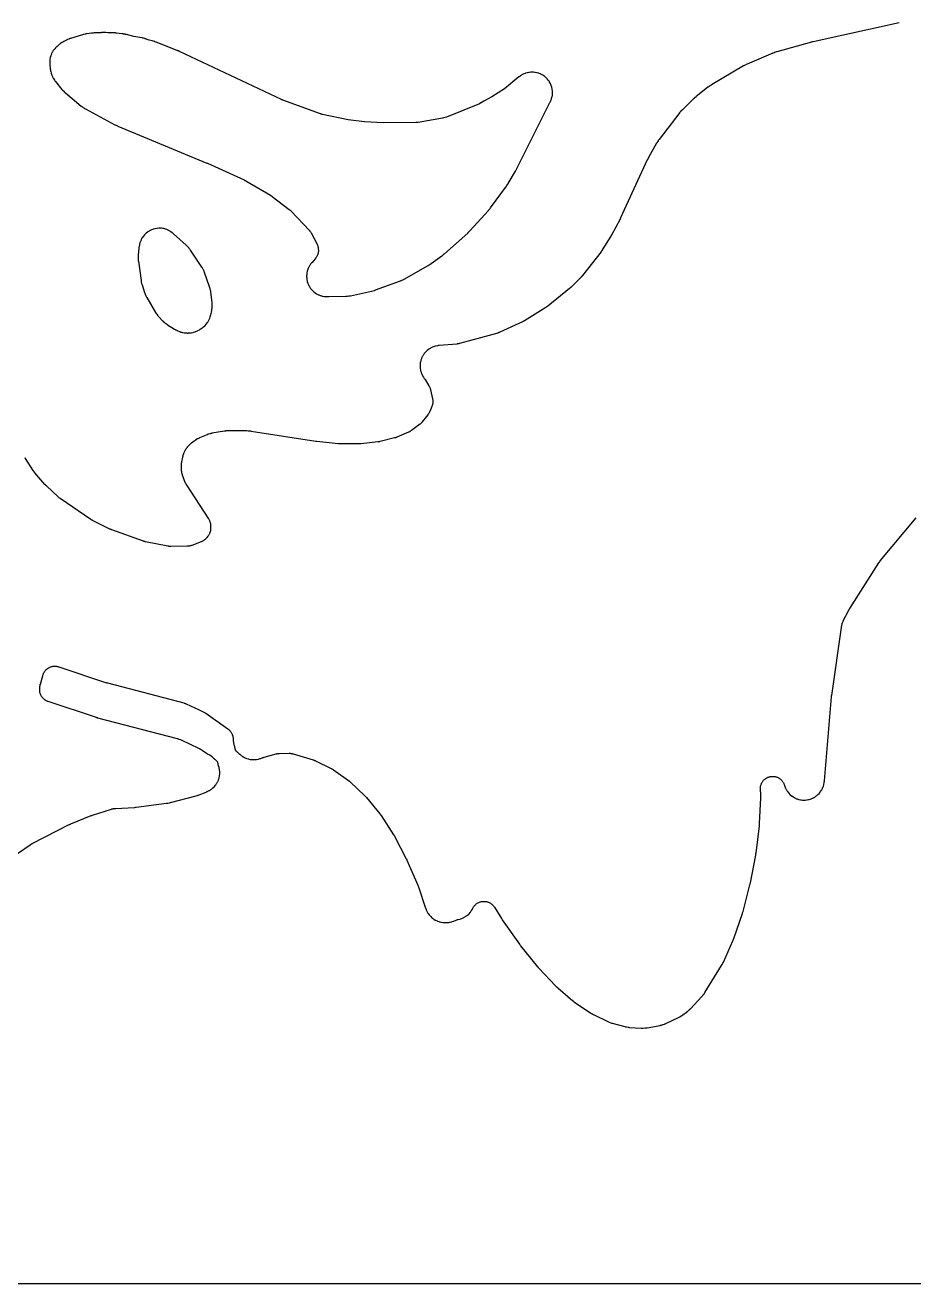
# Model space of a CAD drawing. Header units: millimetres. Extents: x 0 to 300, y 0 to 300.
# Drawn here: x 119.3 to 228.1, y -0.1 to 154.2 of the extents above; entities that cross this region are included whole.
import ezdxf

# ---------------------------------------------------------------- set-up
doc = ezdxf.new("R2010")
doc.units = ezdxf.units.MM
doc.layers.add('CUT', color=7, linetype='CONTINUOUS')

msp = doc.modelspace()

# ---------------------------------------------------------------- linework, layer by layer
at = {"layer": 'CUT'}
for points in [[(300.0289, 298.5625), (300.0289, 1.4375), (300.0289, 0.5522), (300.0253, 0.4788), (300.0167, 0.4206), (300.0024, 0.3635), (299.9826, 0.3082), (299.9574, 0.255), (299.9272, 0.2046), (299.8922, 0.1573), (299.8527, 0.1137), (299.8091, 0.0743), (299.7619, 0.0392), (299.7114, 0.009), (299.6583, -0.0162), (299.6029, -0.036), (299.5458, -0.0503), (299.4877, -0.0589), (299.4142, -0.0625), (298.5289, -0.0625), (1.4375, -0.0625)], [(226.325, 154.4395), (215.8008, 152.1402), (215.793, 152.1385), (215.7388, 152.1259), (215.7305, 152.1239), (215.6632, 152.1072), (215.655, 152.1051), (215.602, 152.0912), (215.5933, 152.0889), (211.347, 150.9058), (211.3281, 150.9002), (211.2059, 150.8619), (211.1873, 150.8556), (211.0357, 150.8025), (211.0172, 150.7956), (210.8979, 150.7493), (210.8796, 150.7419), (207.7262, 149.3973), (207.7081, 149.3892), (207.5912, 149.3347), (207.5733, 149.326), (207.429, 149.2528), (207.4114, 149.2436), (207.2984, 149.1815), (207.2812, 149.1716), (203.3423, 146.8352), (203.3252, 146.8247), (203.2153, 146.7544), (203.1986, 146.7433), (203.0637, 146.6505), (203.0474, 146.6389), (202.9424, 146.5614), (202.9264, 146.5492), (201.4345, 145.369), (201.4231, 145.3597), (201.3493, 145.2984), (201.3381, 145.2888), (201.2474, 145.2096), (201.2365, 145.1997), (201.1658, 145.1348), (201.1551, 145.1247), (199.7896, 143.8069), (199.7822, 143.7996), (199.7305, 143.748), (199.7229, 143.7402), (199.6896, 143.7058), (199.6739, 143.6889), (199.5781, 143.5816), (199.5636, 143.5648), (199.5391, 143.5351), (199.5325, 143.527), (199.4874, 143.4707), (199.4801, 143.4614), (196.9313, 140.1441), (196.9188, 140.1273), (196.8394, 140.0162), (196.8275, 139.9988), (196.7329, 139.8561), (196.7216, 139.8384), (196.6503, 139.722), (196.6396, 139.7039), (195.6376, 137.9336), (195.6316, 137.9226), (195.5929, 137.8509), (195.5871, 137.8398), (195.5405, 137.7488), (195.5349, 137.7376), (195.4993, 137.6643), (195.4939, 137.653), (192.222, 130.5466), (192.2196, 130.5414), (192.2139, 130.5292), (192.2114, 130.524), (192.2055, 130.5116), (192.2025, 130.5052), (192.1952, 130.4903), (192.1921, 130.484), (192.1885, 130.4766), (192.1853, 130.4702), (192.1778, 130.4554), (192.1746, 130.4491), (192.1729, 130.4458), (192.169, 130.4384), (192.1599, 130.4211), (192.1559, 130.4137), (191.09, 128.4365), (191.0876, 128.4321), (191.082, 128.4218), (191.0795, 128.4173), (191.0738, 128.407), (191.0708, 128.4016), (191.0637, 128.389), (191.0607, 128.3837), (191.0572, 128.3775), (191.0541, 128.3722), (191.0468, 128.3597), (191.0441, 128.355), (191.0381, 128.345), (191.0296, 128.3307), (191.0258, 128.3245), (189.9827, 126.6205), (189.9758, 126.6095), (189.9597, 126.584), (189.9527, 126.5731), (189.9441, 126.56), (189.937, 126.5493), (189.9203, 126.5243), (189.913, 126.5137), (189.9045, 126.5015), (189.8971, 126.491), (189.8796, 126.4665), (189.872, 126.4561), (189.8627, 126.4434), (189.855, 126.4331), (189.8368, 126.4091), (189.8289, 126.3989), (187.5401, 123.4742), (187.5316, 123.4635), (187.5116, 123.4388), (187.503, 123.4282), (187.4924, 123.4154), (187.4835, 123.405), (187.4628, 123.3809), (187.4539, 123.3706), (187.4435, 123.3589), (187.4344, 123.3487), (187.4129, 123.3252), (187.4036, 123.3152), (187.3922, 123.3031), (187.3828, 123.2933), (187.3607, 123.2704), (187.3511, 123.2607), (186.1692, 122.0784), (186.1607, 122.0701), (186.1409, 122.0508), (186.1324, 122.0426), (186.1219, 122.0326), (186.1132, 122.0245), (186.0929, 122.0057), (186.0842, 121.9977), (186.074, 121.9886), (186.0652, 121.9807), (186.0444, 121.9625), (186.0354, 121.9548), (186.0244, 121.9454), (186.0153, 121.9377), (185.994, 121.92), (185.9849, 121.9125), (183.3018, 119.7421), (183.2911, 119.7336), (183.266, 119.7139), (183.2552, 119.7056), (183.2419, 119.6955), (183.231, 119.6873), (183.2053, 119.6684), (183.1942, 119.6604), (183.1814, 119.6513), (183.1702, 119.6434), (183.144, 119.6253), (183.1327, 119.6176), (183.1188, 119.6084), (183.1074, 119.6008), (183.0806, 119.5835), (183.0691, 119.5762), (180.4723, 117.953), (180.4599, 117.9454), (180.431, 117.928), (180.4186, 117.9206), (180.4033, 117.9118), (180.3907, 117.9046), (180.3613, 117.8881), (180.3486, 117.8811), (180.334, 117.8732), (180.3212, 117.8665), (180.2912, 117.8509), (180.2783, 117.8444), (180.2625, 117.8365), (180.2495, 117.8302), (180.219, 117.8156), (180.2059, 117.8094), (177.4453, 116.5434), (177.4371, 116.5397), (177.4243, 116.534), (177.4031, 116.5248), (177.3744, 116.5129), (177.3488, 116.5027), (177.3283, 116.4949), (177.3166, 116.4906), (177.3122, 116.489), (177.2867, 116.4801), (177.2295, 116.4612), (177.195, 116.4505), (177.1832, 116.4471), (177.1746, 116.4447), (172.5097, 115.1563), (172.4998, 115.1536), (172.4844, 115.1495), (172.4589, 115.1432), (172.4245, 115.1352), (172.3939, 115.1286), (172.3695, 115.1238), (172.3555, 115.1212), (172.3503, 115.1203), (172.3199, 115.1153), (172.2522, 115.1055), (172.2114, 115.1005), (172.1976, 115.0992), (172.1874, 115.0982), (170.0017, 114.9076), (169.9873, 114.9061), (169.8938, 114.8957), (169.8794, 114.8939), (169.8234, 114.8863), (169.7948, 114.8817), (169.6124, 114.8478), (169.556, 114.8345), (169.3801, 114.7839), (169.3253, 114.7653), (169.1551, 114.698), (169.1024, 114.6741), (168.9394, 114.5907), (168.8892, 114.5619), (168.7351, 114.4632), (168.6879, 114.4296), (168.544, 114.3165), (168.5003, 114.2786), (168.368, 114.1521), (168.3281, 114.1102), (168.2086, 113.9716), (168.1729, 113.9259), (168.0673, 113.7765), (168.0362, 113.7276), (167.9455, 113.5686), (167.9193, 113.517), (167.8443, 113.3501), (167.8232, 113.2962), (167.7646, 113.1228), (167.7488, 113.0671), (167.7072, 112.8888), (167.6968, 112.8319), (167.6727, 112.6504), (167.6678, 112.5928), (167.6612, 112.4098), (167.6619, 112.352), (167.673, 112.1693), (167.6793, 112.1117), (167.7079, 111.9309), (167.7197, 111.8743), (167.7657, 111.6971), (167.7829, 111.6418), (167.8457, 111.4699), (167.8681, 111.4165), (167.9472, 111.2515), (167.9747, 111.2005), (168.0706, 111.0417), (168.0862, 111.0172), (168.1177, 110.9703), (168.1259, 110.9584), (168.1802, 110.8816), (168.1887, 110.8699), (168.1973, 110.8584), (168.2141, 110.8349), (168.2508, 110.7822), (168.2721, 110.7502), (168.279, 110.7392), (168.2842, 110.731), (168.7536, 109.9725), (168.7602, 109.9617), (168.769, 109.947), (168.7938, 109.9028), (168.8216, 109.85), (168.8586, 109.7702), (168.8907, 109.6913), (168.92, 109.6075), (168.9374, 109.5486), (168.9506, 109.4988), (168.9544, 109.4824), (168.9572, 109.47), (169.1938, 108.3906), (169.2024, 108.3458), (169.2162, 108.2633), (169.2266, 108.1726), (169.2304, 108.112), (169.2316, 108.0208), (169.2293, 107.96), (169.2212, 107.8691), (169.2128, 107.809), (169.1956, 107.7194), (169.1811, 107.6604), (169.1548, 107.5729), (169.1268, 107.4942), (169.1104, 107.4516), (168.8471, 106.8166), (168.8431, 106.8071), (168.8368, 106.7923), (168.826, 106.7681), (168.8111, 106.7359), (168.7973, 106.7075), (168.7953, 106.7035), (168.7687, 106.6548), (168.7304, 106.5895), (168.6916, 106.5291), (168.6625, 106.4876), (168.6376, 106.4537), (168.6293, 106.4429), (168.6229, 106.4347), (167.9181, 105.5428), (167.912, 105.5351), (167.9024, 105.5233), (167.8864, 105.504), (167.8645, 105.4784), (167.8447, 105.456), (167.8418, 105.4529), (167.8052, 105.4152), (167.7539, 105.3653), (167.7034, 105.3197), (167.6665, 105.2889), (167.6354, 105.264), (167.6251, 105.2562), (167.6173, 105.2503), (166.5993, 104.4909), (166.5885, 104.483), (166.5739, 104.4725), (166.5297, 104.4425), (166.4546, 104.3947), (166.421, 104.3743), (166.3865, 104.3555), (166.3074, 104.3146), (166.2593, 104.2914), (166.2428, 104.2841), (166.2306, 104.2788), (164.8318, 103.6816), (164.8251, 103.6787), (164.8094, 103.6722), (164.8065, 103.671), (164.7757, 103.6589), (164.7136, 103.6359), (164.6922, 103.6283), (164.6621, 103.6189), (164.5818, 103.5955), (164.5471, 103.5861), (162.7909, 103.1491), (162.7758, 103.1455), (162.7406, 103.1374), (162.7254, 103.134), (162.7074, 103.1302), (162.6924, 103.1271), (162.6573, 103.1203), (162.6422, 103.1175), (162.6248, 103.1144), (162.6097, 103.1118), (162.5743, 103.1062), (162.5591, 103.1039), (162.5405, 103.1013), (162.5253, 103.0992), (162.4897, 103.0948), (162.4744, 103.093), (160.4358, 102.8739), (160.4237, 102.8727), (160.3956, 102.8701), (160.3835, 102.869), (160.3687, 102.8678), (160.3566, 102.867), (160.3284, 102.8651), (160.3163, 102.8643), (160.3024, 102.8636), (160.2903, 102.863), (160.262, 102.8619), (160.2499, 102.8615), (160.2351, 102.8611), (160.223, 102.8609), (160.1947, 102.8605), (160.1826, 102.8605), (157.8519, 102.8621), (157.8409, 102.8622), (157.8152, 102.8626), (157.8042, 102.8628), (157.7907, 102.8631), (157.7797, 102.8635), (157.754, 102.8644), (157.743, 102.8649), (157.7303, 102.8655), (157.7193, 102.8661), (157.6937, 102.8677), (157.6827, 102.8685), (157.6692, 102.8695), (157.6583, 102.8704), (157.6326, 102.8726), (157.6217, 102.8736), (155.0244, 103.1308), (155.0191, 103.1313), (155.0068, 103.1326), (155.0015, 103.1332), (154.9889, 103.1346), (154.9824, 103.1353), (154.9673, 103.1371), (154.9608, 103.1379), (154.9533, 103.1388), (154.9469, 103.1397), (154.9317, 103.1417), (154.9261, 103.1424), (154.9139, 103.1442), (154.8964, 103.1468), (154.8888, 103.148), (146.9863, 104.3968), (146.9645, 104.3999), (146.8226, 104.417), (146.8007, 104.4192), (146.6221, 104.4342), (146.6001, 104.4356), (146.4573, 104.4423), (146.4353, 104.4429), (144.2754, 104.4647), (144.2617, 104.4647), (144.1729, 104.4635), (144.1592, 104.4632), (144.1059, 104.4613), (144.0786, 104.4597), (143.9015, 104.4453), (143.8743, 104.4425), (143.8214, 104.4358), (143.8078, 104.4339), (143.72, 104.4207), (143.7065, 104.4185), (142.1773, 104.1525), (142.1597, 104.1492), (142.0453, 104.1258), (142.0278, 104.1219), (141.9596, 104.1058), (141.925, 104.0965), (141.7016, 104.0294), (141.6676, 104.018), (141.6018, 103.9939), (141.5851, 103.9875), (141.4768, 103.944), (141.4602, 103.9371), (140.65, 103.5833), (140.6338, 103.576), (140.5294, 103.5267), (140.5134, 103.5188), (140.4517, 103.4874), (140.4205, 103.4704), (140.2214, 103.3537), (140.1913, 103.3348), (140.1337, 103.2963), (140.119, 103.2862), (140.025, 103.2192), (140.0107, 103.2087), (139.6615, 102.9441), (139.649, 102.9343), (139.5685, 102.8699), (139.5563, 102.8598), (139.509, 102.8199), (139.4853, 102.7988), (139.3372, 102.6596), (139.2933, 102.6137), (139.1607, 102.4597), (139.1407, 102.4351), (139.1028, 102.3861), (139.0933, 102.3734), (139.0324, 102.2902), (139.0232, 102.2773), (139.0125, 102.2618), (139.0041, 102.2493), (138.9508, 102.168), (138.9428, 102.1554), (138.912, 102.1057), (138.8969, 102.0799), (138.804, 101.912), (138.7777, 101.8583), (138.7031, 101.6844), (138.6823, 101.6283), (138.6246, 101.4454), (138.6163, 101.4166), (138.6015, 101.3601), (138.5979, 101.3455), (138.5756, 101.2508), (138.5724, 101.2362), (138.4543, 100.6705), (138.4513, 100.6553), (138.4334, 100.5566), (138.4308, 100.5414), (138.4215, 100.4818), (138.4176, 100.4512), (138.3973, 100.2543), (138.3941, 100.1927), (138.3941, 99.9948), (138.3949, 99.9639), (138.398, 99.9037), (138.399, 99.8883), (138.4068, 99.7882), (138.4082, 99.7728), (138.4263, 99.5973), (138.4285, 99.5792), (138.4442, 99.4617), (138.4469, 99.4437), (138.4585, 99.3735), (138.4656, 99.3377), (138.5183, 99.1069), (138.5275, 99.0716), (138.5476, 99.0034), (138.553, 98.9859), (138.5898, 98.8733), (138.5957, 98.856), (138.7215, 98.5073), (138.7275, 98.4913), (138.7682, 98.388), (138.7747, 98.3722), (138.8008, 98.3108), (138.8151, 98.2798), (138.9137, 98.0809), (138.9298, 98.0507), (138.9627, 97.9928), (138.9714, 97.978), (139.029, 97.8831), (139.0381, 97.8686), (141.7625, 93.6568), (141.7842, 93.6215), (141.8225, 93.5559), (141.8609, 93.4824), (141.8842, 93.4324), (141.9157, 93.3557), (141.9343, 93.3037), (141.9586, 93.2244), (141.9724, 93.1709), (141.9893, 93.0897), (141.9981, 93.0352), (142.0074, 92.9528), (142.0125, 92.877), (142.0144, 92.8356), (142.0206, 92.5411), (142.0204, 92.4968), (142.0181, 92.4156), (142.0113, 92.3273), (142.0038, 92.2688), (141.9883, 92.1815), (141.9751, 92.124), (141.9511, 92.0387), (141.9323, 91.9828), (141.9, 91.9003), (141.8759, 91.8465), (141.8356, 91.7675), (141.8063, 91.7164), (141.7584, 91.6418), (141.7113, 91.5757), (141.6847, 91.5402), (141.5489, 91.3682), (141.5183, 91.3315), (141.4604, 91.2658), (141.3936, 91.1975), (141.3467, 91.1545), (141.273, 91.0937), (141.2219, 91.0559), (141.1421, 91.0032), (141.0873, 90.9711), (141.0024, 90.9272), (140.9226, 90.8911), (140.8785, 90.8726), (139.7214, 90.4225), (139.6833, 90.4086), (139.613, 90.3849), (139.5352, 90.3624), (139.4827, 90.3498), (139.4032, 90.3344), (139.3498, 90.3266), (139.2693, 90.3184), (139.1952, 90.3143), (139.1547, 90.3129), (137.1321, 90.2909), (137.1207, 90.2909), (137.1052, 90.2909), (137.0594, 90.2922), (136.9831, 90.2962), (136.9494, 90.2986), (136.9158, 90.3023), (136.84, 90.3122), (136.7948, 90.3192), (136.7795, 90.322), (136.7683, 90.3241), (134.062, 90.8525), (134.0552, 90.8539), (134.0394, 90.8571), (134.0364, 90.8577), (134.0058, 90.8646), (133.9448, 90.8794), (133.9239, 90.8848), (133.8952, 90.8933), (133.8194, 90.9173), (133.7871, 90.9282), (129.9161, 92.3168), (129.9034, 92.3214), (129.8739, 92.3325), (129.8613, 92.3374), (129.8461, 92.3433), (129.8336, 92.3484), (129.8045, 92.3603), (129.7921, 92.3655), (129.7779, 92.3716), (129.7656, 92.377), (129.7368, 92.3898), (129.7246, 92.3953), (129.7097, 92.4023), (129.6975, 92.408), (129.6692, 92.4217), (129.6571, 92.4276), (127.6317, 93.4418), (127.6183, 93.4487), (127.5871, 93.465), (127.5737, 93.4721), (127.5576, 93.4809), (127.5444, 93.4882), (127.5137, 93.5055), (127.5007, 93.5131), (127.4857, 93.5218), (127.4728, 93.5296), (127.4427, 93.5479), (127.4299, 93.5559), (127.4144, 93.5657), (127.4017, 93.5739), (127.3723, 93.5933), (127.3598, 93.6017), (123.5838, 96.176), (123.578, 96.1799), (123.5646, 96.1892), (123.5622, 96.1909), (123.5366, 96.2094), (123.4861, 96.2474), (123.469, 96.2607), (123.4458, 96.28), (123.3853, 96.3322), (123.3599, 96.3551), (121.9019, 97.7155), (121.8931, 97.7238), (121.8728, 97.7432), (121.8642, 97.7516), (121.854, 97.7617), (121.8456, 97.7701), (121.8261, 97.7898), (121.8178, 97.7983), (121.8082, 97.8082), (121.8, 97.8168), (121.7809, 97.8371), (121.7728, 97.8459), (121.763, 97.8567), (121.755, 97.8655), (121.7365, 97.8863), (121.7287, 97.8953), (120.4913, 99.3238), (120.4808, 99.3362), (120.4564, 99.3653), (120.4461, 99.3779), (120.4337, 99.3934), (120.4236, 99.4061), (120.4003, 99.4361), (120.3905, 99.4491), (120.3793, 99.464), (120.3697, 99.4772), (120.3475, 99.508), (120.3382, 99.5213), (120.3269, 99.5376), (120.3177, 99.551), (120.2967, 99.5826), (120.2878, 99.5963), (119.3368, 101.0828), (119.3287, 101.0955), (119.3103, 101.1255), (119.3024, 101.1385)], [(115.585, 50.7829), (119.9217, 53.7284), (119.9331, 53.736), (119.9596, 53.7534), (119.9711, 53.7608), (119.9851, 53.7697), (119.9966, 53.777), (120.0237, 53.7936), (120.0354, 53.8006), (120.0488, 53.8086), (120.0606, 53.8155), (120.0882, 53.8313), (120.1, 53.838), (120.1146, 53.8461), (120.1265, 53.8526), (120.1546, 53.8676), (120.1666, 53.8739), (124.7084, 56.2126), (124.7173, 56.2172), (124.7384, 56.2277), (124.7474, 56.2322), (124.7585, 56.2376), (124.7676, 56.2419), (124.7889, 56.252), (124.798, 56.2563), (124.8086, 56.2611), (124.8178, 56.2653), (124.8393, 56.2749), (124.8485, 56.2789), (124.8598, 56.2838), (124.8691, 56.2878), (124.8908, 56.2969), (124.9001, 56.3007), (127.4048, 57.3182), (127.4114, 57.3209), (127.427, 57.3271), (127.4337, 57.3297), (127.4498, 57.3359), (127.4581, 57.3391), (127.4698, 57.3435), (127.4732, 57.3448), (127.4816, 57.3478), (127.5011, 57.3547), (127.5095, 57.3576), (127.5138, 57.3591), (127.5238, 57.3624), (127.547, 57.3701), (127.557, 57.3733), (129.8781, 58.1102), (129.9161, 58.1214), (129.9862, 58.1403), (130.0636, 58.1576), (130.1156, 58.1668), (130.1942, 58.1771), (130.2665, 58.1834), (130.3061, 58.186), (130.3149, 58.1864), (130.3185, 58.1866), (130.343, 58.1878), (130.347, 58.188), (130.412, 58.1916), (130.4128, 58.1916), (132.6394, 58.3157), (132.6496, 58.3164), (132.7203, 58.3215), (132.7312, 58.3224), (132.8193, 58.3304), (132.83, 58.3315), (132.8995, 58.3391), (132.9108, 58.3405), (136.617, 58.817), (136.6366, 58.8198), (136.7639, 58.8405), (136.7835, 58.844), (136.9423, 58.8752), (136.9617, 58.8794), (137.0874, 58.9084), (137.1066, 58.9132), (140.2445, 59.7487), (140.2601, 59.7531), (140.3615, 59.7831), (140.3771, 59.7879), (140.5033, 59.829), (140.5187, 59.8342), (140.6183, 59.8696), (140.6336, 59.8753), (141.4797, 60.2022), (141.4936, 60.2078), (141.5838, 60.2453), (141.5976, 60.2512), (141.6512, 60.275), (141.6783, 60.2879), (141.85, 60.3749), (141.9021, 60.4047), (142.0621, 60.507), (142.111, 60.5418), (142.2599, 60.6596), (142.3051, 60.6991), (142.4415, 60.8312), (142.4825, 60.8751), (142.605, 61.0201), (142.6414, 61.0679), (142.7488, 61.2244), (142.7802, 61.2756), (142.8714, 61.4421), (142.8976, 61.4961), (142.9717, 61.6709), (142.9924, 61.7273), (143.0486, 61.9086), (143.0635, 61.9668), (143.1014, 62.1528), (143.1104, 62.2122), (143.1295, 62.4011), (143.1325, 62.461), (143.1326, 62.6509), (143.1296, 62.7109), (143.1108, 62.8998), (143.1018, 62.9591), (143.0641, 63.1452), (143.0493, 63.2034), (142.9855, 63.4097), (142.9735, 63.4522), (142.9534, 63.5305), (142.9358, 63.6169), (142.9246, 63.6895), (142.9241, 63.6894), (142.9187, 63.7245), (142.9038, 63.7822), (142.8833, 63.838), (142.8573, 63.8916), (142.8262, 63.9423), (142.7902, 63.9897), (142.7497, 64.0333), (142.705, 64.0727), (142.6567, 64.1075), (142.6505, 64.1114), (142.6027, 64.1458), (142.5336, 64.2008), (142.4728, 64.2542), (142.4403, 64.2842), (142.3069, 64.4136), (142.2618, 64.4532), (142.113, 64.5711), (142.0641, 64.606), (141.9043, 64.7085), (141.8522, 64.7383), (141.7097, 64.8106), (141.6523, 64.8425), (141.5212, 64.9216), (141.4662, 64.9576), (141.0367, 65.2615), (141.0259, 65.269), (140.9556, 65.3165), (140.9446, 65.3237), (140.9017, 65.3514), (140.8794, 65.365), (140.7328, 65.4507), (140.71, 65.4634), (140.6648, 65.4872), (140.6532, 65.4932), (140.5772, 65.5311), (140.5655, 65.5368), (138.5139, 66.5067), (138.5012, 66.5125), (138.4188, 66.5492), (138.406, 66.5547), (138.356, 66.5756), (138.3301, 66.5857), (138.1605, 66.6474), (138.1342, 66.6563), (138.0824, 66.6725), (138.0691, 66.6765), (137.9824, 66.7014), (137.969, 66.705), (128.1904, 69.2692), (128.1846, 69.2707), (128.1712, 69.2744), (128.1654, 69.2759), (128.152, 69.2796), (128.1449, 69.2816), (128.1282, 69.2864), (128.1211, 69.2884), (128.1086, 69.2921), (128.1017, 69.2942), (128.0855, 69.2991), (128.0785, 69.3012), (128.0747, 69.3024), (128.0664, 69.3051), (128.0471, 69.3113), (128.0388, 69.314), (122.1366, 71.2805), (122.0935, 71.2961), (122.0154, 71.3266), (121.9319, 71.3642), (121.8776, 71.392), (121.7984, 71.438), (121.7473, 71.4712), (121.6732, 71.5249), (121.6257, 71.5631), (121.5574, 71.6241), (121.514, 71.667), (121.4523, 71.7346), (121.4135, 71.7816), (121.3589, 71.8552), (121.3252, 71.9059), (121.2783, 71.9846), (121.2499, 72.0385), (121.2113, 72.1216), (121.1885, 72.1781), (121.1586, 72.2646), (121.1416, 72.3232), (121.1206, 72.4123), (121.1097, 72.4723), (121.0979, 72.5631), (121.0931, 72.6238), (121.0906, 72.7154), (121.0926, 72.7992), (121.0948, 72.845), (121.1156, 73.1248), (121.1194, 73.1623), (121.1274, 73.2271), (121.1388, 73.2971), (121.1506, 73.3552), (121.1603, 73.3977), (121.161, 73.4005), (121.1644, 73.4132), (121.1665, 73.4211), (121.1678, 73.426), (121.4525, 74.4565), (121.4686, 74.5086), (121.496, 74.5884), (121.5306, 74.6746), (121.5657, 74.7504), (121.586, 74.7916), (121.5931, 74.805), (121.6151, 74.8445), (121.6574, 74.9158), (121.7073, 74.9912), (121.743, 75.0397), (121.8003, 75.1097), (121.8407, 75.1543), (121.9048, 75.2182), (121.9495, 75.2586), (122.0196, 75.3157), (122.0681, 75.3514), (122.1436, 75.4012), (122.1954, 75.4318), (122.2755, 75.4738), (122.3302, 75.4991), (122.4141, 75.5328), (122.4711, 75.5525), (122.5579, 75.5776), (122.6166, 75.5914), (122.7055, 75.6077), (122.7652, 75.6156), (122.8554, 75.6229), (122.9156, 75.6247), (123.006, 75.6229), (123.0661, 75.6187), (123.1559, 75.6078), (123.2152, 75.5976), (123.3035, 75.5777), (123.3833, 75.5555), (123.4266, 75.5423), (129.1527, 73.6344), (129.1615, 73.6316), (129.2225, 73.6123), (129.2319, 73.6094), (129.3084, 73.5866), (129.3177, 73.5839), (129.3784, 73.5669), (129.3884, 73.5641), (138.7347, 71.1133), (138.7689, 71.1034), (138.8283, 71.0849), (138.8918, 71.0625), (138.9441, 71.0418), (138.9822, 71.0257), (138.9847, 71.0246), (138.9961, 71.0194), (139.0031, 71.0161), (139.0075, 71.0141), (140.6004, 70.261), (141.1736, 69.99), (141.1839, 69.9851), (141.1935, 69.9804), (141.2321, 69.9604), (141.2853, 69.9311), (141.344, 69.8959), (141.3947, 69.8628), (141.4224, 69.844), (144.1236, 67.9325), (144.1608, 67.9047), (144.2278, 67.8519), (144.2977, 67.7907), (144.3421, 67.7475), (144.4054, 67.6793), (144.4451, 67.6318), (144.501, 67.5575), (144.5356, 67.5062), (144.5836, 67.4264), (144.6127, 67.3718), (144.6521, 67.2876), (144.6754, 67.2302), (144.706, 67.1424), (144.7233, 67.0829), (144.7446, 66.9924), (144.7556, 66.9315), (144.7674, 66.8392), (144.7739, 66.7542), (144.7762, 66.7078), (144.7809, 66.5162), (144.7849, 66.4598), (144.8067, 66.277), (144.8163, 66.22), (144.8554, 66.0413), (144.8704, 65.9854), (144.9217, 65.8263), (144.9342, 65.7839), (144.9552, 65.7057), (144.9739, 65.6193), (144.9835, 65.5613), (144.9852, 65.547), (144.9947, 65.4895), (145.0097, 65.4332), (145.0301, 65.3786), (145.0558, 65.3262), (145.0864, 65.2766), (145.1216, 65.2301), (145.1612, 65.1874), (145.2048, 65.1486), (145.2519, 65.1143), (145.2708, 65.1019), (145.3183, 65.0673), (145.3869, 65.0119), (145.4472, 64.9582), (145.4795, 64.928), (145.5892, 64.8201), (145.6323, 64.7816), (145.7745, 64.6665), (145.8212, 64.6323), (145.9737, 64.5315), (146.0235, 64.5019), (146.1851, 64.4162), (146.2374, 64.3916), (146.4065, 64.3219), (146.461, 64.3024), (146.636, 64.2493), (146.6921, 64.2352), (146.8714, 64.1992), (146.9286, 64.1905), (147.1106, 64.1719), (147.1684, 64.1688), (147.3513, 64.1679), (147.4091, 64.1704), (147.5912, 64.187), (147.6485, 64.195), (147.8282, 64.2291), (147.8844, 64.2427), (148.0624, 64.2946), (148.09, 64.3034), (148.1434, 64.3218), (148.157, 64.3267), (148.2452, 64.3595), (148.2587, 64.3647), (148.3262, 64.3917), (148.3383, 64.3965), (148.3667, 64.4074), (148.3789, 64.4119), (148.3938, 64.4174), (148.406, 64.4218), (148.4346, 64.4318), (148.447, 64.436), (148.4611, 64.4408), (148.4735, 64.4448), (148.5024, 64.454), (148.5148, 64.4579), (148.53, 64.4625), (148.5425, 64.4661), (148.5717, 64.4745), (148.5842, 64.478), (150.0552, 64.877), (150.0643, 64.8794), (150.0784, 64.8831), (150.1019, 64.8888), (150.1334, 64.8962), (150.1616, 64.9022), (150.1656, 64.903), (150.2154, 64.9114), (150.2837, 64.921), (150.3488, 64.9277), (150.395, 64.9308), (150.4333, 64.9325), (150.4457, 64.9328), (150.4552, 64.933), (151.6465, 64.9492), (151.658, 64.9492), (151.6735, 64.9493), (151.7194, 64.9481), (151.7734, 64.9454), (151.8526, 64.9379), (151.9289, 64.9272), (152.008, 64.9126), (152.0624, 64.8999), (152.1076, 64.8882), (152.1222, 64.884), (152.1332, 64.8807), (154.5849, 64.1416), (154.5938, 64.1388), (154.6076, 64.1345), (154.6304, 64.127), (154.6608, 64.1166), (154.6876, 64.107), (154.7088, 64.099), (154.7209, 64.0943), (154.7253, 64.0925), (154.7512, 64.0818), (154.8085, 64.0572), (154.8425, 64.0416), (154.8539, 64.0362), (154.8623, 64.0321), (156.797, 63.0761), (156.8034, 63.0729), (156.8183, 63.0654), (156.821, 63.064), (156.8495, 63.0489), (156.906, 63.0176), (156.9252, 63.0065), (156.9514, 62.9903), (157.0198, 62.9458), (157.0488, 62.9262), (158.907, 61.6144), (158.9126, 61.6104), (158.9256, 61.6011), (158.928, 61.5994), (158.9524, 61.5811), (159.001, 61.5434), (159.0175, 61.5302), (159.0398, 61.5111), (159.098, 61.4595), (159.1225, 61.4369), (160.9166, 59.7206), (160.9264, 59.7111), (160.9489, 59.6889), (160.9585, 59.6793), (160.9699, 59.6677), (160.9793, 59.6581), (161.0009, 59.6354), (161.0101, 59.6256), (161.0207, 59.6142), (161.0298, 59.6043), (161.0508, 59.5809), (161.0597, 59.5708), (161.0705, 59.5584), (161.0793, 59.5482), (161.0997, 59.5242), (161.1083, 59.5139), (162.7529, 57.5117), (162.7607, 57.5021), (162.7787, 57.4795), (162.7863, 57.4698), (162.7956, 57.4579), (162.8031, 57.4481), (162.8204, 57.4251), (162.8278, 57.4152), (162.8362, 57.4038), (162.8434, 57.3938), (162.8601, 57.3703), (162.8672, 57.3602), (162.8758, 57.3478), (162.8828, 57.3376), (162.8988, 57.3137), (162.9056, 57.3034), (164.4288, 54.9679), (164.4346, 54.9589), (164.4479, 54.9379), (164.4536, 54.9289), (164.4605, 54.9178), (164.466, 54.9087), (164.4789, 54.8873), (164.4843, 54.8782), (164.4906, 54.8676), (164.4959, 54.8583), (164.5082, 54.8367), (164.5135, 54.8274), (164.5198, 54.816), (164.5249, 54.8067), (164.5367, 54.7847), (164.5418, 54.7753), (165.9814, 52.0305), (165.9846, 52.0244), (165.992, 52.0099), (165.9952, 52.0037), (166.0027, 51.9888), (166.0065, 51.9812), (166.0153, 51.9633), (166.0191, 51.9556), (166.0233, 51.9467), (166.027, 51.9389), (166.0355, 51.9208), (166.0391, 51.913), (166.041, 51.909), (166.0451, 51.8998), (166.0547, 51.8782), (166.0588, 51.8689), (167.3935, 48.7723), (167.3972, 48.7638), (167.4055, 48.7438), (167.4091, 48.7352), (167.4133, 48.7249), (167.4167, 48.7164), (167.4246, 48.6964), (167.4279, 48.6878), (167.4317, 48.6779), (167.435, 48.6693), (167.4425, 48.6491), (167.4456, 48.6404), (167.4494, 48.6298), (167.4525, 48.6211), (167.4596, 48.6008), (167.4626, 48.5921), (168.3501, 45.957), (168.3551, 45.9429), (168.3884, 45.8516), (168.3937, 45.8377), (168.415, 45.7834), (168.4266, 45.7558), (168.5055, 45.5814), (168.5328, 45.5282), (168.6273, 45.3647), (168.6597, 45.3145), (168.7701, 45.1612), (168.8073, 45.1145), (168.9323, 44.9729), (168.9741, 44.9302), (169.1125, 44.8017), (169.1583, 44.7633), (169.3089, 44.6493), (169.3582, 44.6156), (169.5194, 44.5172), (169.5718, 44.4886), (169.742, 44.4066), (169.797, 44.3834), (169.9745, 44.3187), (170.0316, 44.3011), (170.2146, 44.2544), (170.2731, 44.2425), (170.4599, 44.2143), (170.5193, 44.2083), (170.708, 44.1988), (170.7677, 44.1987), (170.959, 44.2081), (170.9888, 44.2103), (171.0468, 44.2161), (171.0617, 44.2177), (171.1578, 44.2297), (171.1727, 44.2318), (171.3014, 44.251), (171.3342, 44.2569), (171.542, 44.3), (171.6057, 44.3169), (171.8001, 44.3801), (171.8609, 44.4036), (172.0223, 44.4763), (172.0709, 44.4965), (172.161, 44.5309), (172.2614, 44.5626), (172.3288, 44.5796), (172.5686, 44.639), (172.623, 44.6553), (172.8009, 44.7177), (172.8559, 44.7401), (173.0261, 44.8196), (173.0786, 44.8473), (173.2401, 44.9431), (173.2896, 44.976), (173.4408, 45.0873), (173.4868, 45.1248), (173.6263, 45.2506), (173.6684, 45.2925), (173.7947, 45.4314), (173.8325, 45.4773), (173.9445, 45.628), (173.9775, 45.6774), (174.074, 45.8385), (174.102, 45.8909), (174.1193, 45.9276), (174.139, 45.9667), (174.1767, 46.0374), (174.2215, 46.1126), (174.2538, 46.1611), (174.3058, 46.2315), (174.3426, 46.2767), (174.4011, 46.3418), (174.4422, 46.3831), (174.5068, 46.4422), (174.5516, 46.4794), (174.6216, 46.5319), (174.6699, 46.5645), (174.7447, 46.61), (174.7959, 46.6378), (174.8748, 46.6757), (174.9284, 46.6984), (175.0106, 46.7286), (175.0662, 46.7459), (175.1509, 46.768), (175.208, 46.7798), (175.2944, 46.7935), (175.3523, 46.7998), (175.4397, 46.805), (175.4979, 46.8057), (175.5854, 46.8024), (175.6435, 46.7973), (175.7302, 46.7856), (175.7875, 46.7749), (175.8726, 46.7548), (175.9286, 46.7386), (176.0114, 46.7103), (176.0656, 46.6888), (176.1452, 46.6525), (176.197, 46.6259), (176.2728, 46.5821), (176.3218, 46.5505), (176.3929, 46.4995), (176.4386, 46.4633), (176.5045, 46.4057), (176.5464, 46.3652), (176.6064, 46.3015), (176.6442, 46.2571), (176.6976, 46.1879), (176.7435, 46.1221), (176.7676, 46.0856), (177.6314, 44.7083), (177.6353, 44.7021), (177.6628, 44.6594), (177.667, 44.6529), (177.702, 44.6002), (177.7063, 44.5938), (177.7344, 44.5525), (177.7391, 44.5457), (179.8312, 41.5635), (179.8368, 41.5557), (179.876, 41.5017), (179.8821, 41.4934), (179.9322, 41.4268), (179.9383, 41.4188), (179.9787, 41.3669), (179.9854, 41.3585), (182.0566, 38.7959), (182.0644, 38.7864), (182.1158, 38.7254), (182.1238, 38.7161), (182.1899, 38.6408), (182.1981, 38.6317), (182.252, 38.5728), (182.2603, 38.5639), (184.2609, 36.4657), (184.2712, 36.4551), (184.3392, 36.3873), (184.3498, 36.377), (184.4372, 36.294), (184.448, 36.2839), (184.5192, 36.2195), (184.5303, 36.2097), (186.3928, 34.6065), (186.4068, 34.5948), (186.499, 34.5203), (186.5133, 34.509), (186.6317, 34.419), (186.6464, 34.4082), (186.7429, 34.3394), (186.7579, 34.329), (188.539, 33.1388), (188.5561, 33.1278), (188.668, 33.0584), (188.6854, 33.048), (188.8287, 32.9656), (188.8464, 32.9558), (188.9628, 32.8941), (188.9809, 32.8849), (190.6431, 32.0738), (190.6562, 32.0676), (190.7419, 32.0284), (190.7552, 32.0225), (190.8072, 32.0001), (190.8342, 31.9893), (191.0107, 31.9234), (191.0382, 31.9139), (191.0921, 31.8967), (191.106, 31.8925), (191.1965, 31.866), (191.2105, 31.8621), (192.731, 31.4567), (192.7459, 31.453), (192.8434, 31.4297), (192.8584, 31.4263), (192.9173, 31.4138), (192.9476, 31.4081), (193.1454, 31.3767), (193.1759, 31.3726), (193.2358, 31.3662), (193.2511, 31.3648), (193.351, 31.3567), (193.3663, 31.3557), (194.747, 31.2797), (194.7646, 31.279), (194.8789, 31.2761), (194.8965, 31.2759), (194.9651, 31.2762), (195.0003, 31.2773), (195.2284, 31.2916), (195.2635, 31.2948), (195.3316, 31.3031), (195.349, 31.3054), (195.4621, 31.3226), (195.4794, 31.3255), (197.0528, 31.6113), (197.0657, 31.6137), (197.1491, 31.6308), (197.162, 31.6336), (197.2119, 31.6449), (197.2373, 31.6513), (197.3994, 31.6956), (197.4493, 31.7116), (197.6068, 31.7699), (197.6312, 31.7796), (197.6784, 31.7994), (197.6904, 31.8046), (197.7682, 31.8394), (197.7801, 31.8448), (199.3016, 32.5645), (199.3151, 32.5711), (199.4021, 32.6149), (199.4154, 32.6218), (199.4669, 32.6494), (199.493, 32.6642), (199.6597, 32.7646), (199.685, 32.7806), (199.7336, 32.8133), (199.7459, 32.8218), (199.8253, 32.8781), (199.8375, 32.8869), (200.364, 33.2802), (200.3743, 33.2881), (200.4411, 33.3403), (200.4512, 33.3484), (200.4907, 33.3806), (200.5105, 33.3975), (200.6368, 33.5102), (200.6559, 33.528), (200.6924, 33.5635), (200.7016, 33.5727), (200.761, 33.6331), (200.77, 33.6425), (202.1695, 35.1283), (202.1798, 35.1395), (202.2459, 35.2133), (202.2559, 35.2248), (202.2945, 35.2702), (202.3137, 35.2939), (202.4341, 35.4511), (202.4521, 35.4758), (202.4858, 35.5248), (202.4943, 35.5375), (202.5484, 35.6205), (202.5566, 35.6334), (204.5836, 38.9235), (204.5939, 38.9408), (204.6587, 39.0545), (204.6684, 39.0721), (204.7449, 39.2174), (204.754, 39.2353), (204.8111, 39.3531), (204.8196, 39.3713), (205.9651, 41.9509), (205.9702, 41.9627), (206.0026, 42.0401), (206.0074, 42.052), (206.046, 42.15), (206.0506, 42.1621), (206.0796, 42.2407), (206.0839, 42.2529), (207.1354, 45.3037), (207.1388, 45.3139), (207.1618, 45.3849), (207.1653, 45.3959), (207.1923, 45.4849), (207.1955, 45.4957), (207.2155, 45.5664), (207.2187, 45.5781), (208.0679, 48.8234), (208.0703, 48.8326), (208.086, 48.8969), (208.0883, 48.9068), (208.1066, 48.9872), (208.1087, 48.997), (208.122, 49.0608), (208.1241, 49.0712), (208.768, 52.4445), (208.7697, 52.4537), (208.7808, 52.5174), (208.7824, 52.5273), (208.795, 52.607), (208.7965, 52.6166), (208.8054, 52.6798), (208.8067, 52.6901), (209.2202, 56.0422), (209.2214, 56.0528), (209.2291, 56.1262), (209.2302, 56.1375), (209.2381, 56.2292), (209.239, 56.2404), (209.2439, 56.313), (209.2445, 56.3249), (209.3956, 59.4994), (209.3962, 59.5173), (209.3982, 59.6339), (209.3983, 59.6518), (209.3965, 59.7982), (209.396, 59.8161), (209.3911, 59.9326), (209.39, 59.9506), (209.3512, 60.4878), (209.3491, 60.532), (209.3473, 60.6131), (209.3496, 60.7015), (209.354, 60.7603), (209.365, 60.8481), (209.3752, 60.9062), (209.3948, 60.9925), (209.4107, 61.0493), (209.4386, 61.1332), (209.46, 61.1882), (209.4961, 61.269), (209.5227, 61.3216), (209.5666, 61.3984), (209.5983, 61.4481), (209.6495, 61.5203), (209.6859, 61.5667), (209.7439, 61.6335), (209.7847, 61.676), (209.849, 61.7368), (209.8938, 61.7752), (209.9638, 61.8294), (210.0121, 61.8631), (210.0871, 61.9102), (210.1385, 61.939), (210.2177, 61.9784), (210.2717, 62.0021), (210.3544, 62.0336), (210.4104, 62.0518), (210.4959, 62.075), (210.5534, 62.0876), (210.6407, 62.1023), (210.6992, 62.1092), (210.7875, 62.1153), (210.8465, 62.1164), (210.9349, 62.1138), (210.9937, 62.1091), (211.0815, 62.0977), (211.1395, 62.0873), (211.2257, 62.0674), (211.2824, 62.0514), (211.3663, 62.0231), (211.4211, 62.0015), (211.5018, 61.9651), (211.5543, 61.9383), (211.631, 61.8942), (211.6806, 61.8623), (211.7526, 61.8108), (211.7988, 61.7742), (211.8654, 61.716), (211.9078, 61.675), (211.9684, 61.6105), (212.0065, 61.5656), (212.0605, 61.4954), (212.094, 61.4469), (212.1408, 61.3718), (212.1694, 61.3203), (212.2086, 61.2409), (212.232, 61.1868), (212.2632, 61.104), (212.288, 61.0268), (212.3005, 60.9843), (212.305, 60.9673), (212.3234, 60.9103), (212.3903, 60.7332), (212.4142, 60.6783), (212.4985, 60.5088), (212.5278, 60.4565), (212.6285, 60.2962), (212.6629, 60.2472), (212.7791, 60.0977), (212.8182, 60.0523), (212.9487, 59.9152), (212.9921, 59.8739), (213.1357, 59.7505), (213.183, 59.7138), (213.3381, 59.6052), (213.3888, 59.5734), (213.554, 59.4809), (213.6077, 59.4543), (213.7813, 59.3787), (213.8373, 59.3576), (214.0176, 59.2997), (214.0754, 59.2842), (214.2606, 59.2446), (214.3197, 59.235), (214.5079, 59.214), (214.5676, 59.2104), (214.757, 59.2083), (214.8168, 59.2106), (215.0054, 59.2274), (215.0647, 59.2356), (215.2507, 59.2711), (215.3089, 59.2853), (215.4904, 59.3391), (215.5469, 59.359), (215.7221, 59.4307), (215.7764, 59.4561), (215.9436, 59.5449), (215.995, 59.5756), (216.1525, 59.6806), (216.2006, 59.7163), (216.3469, 59.8365), (216.3912, 59.8767), (216.5248, 60.0109), (216.5649, 60.0554), (216.6844, 60.2023), (216.7199, 60.2505), (216.8241, 60.4085), (216.8546, 60.4601), (216.9426, 60.6277), (216.9678, 60.6821), (217.0386, 60.8577), (217.0583, 60.9142), (217.1113, 61.096), (217.1252, 61.1543), (217.1603, 61.343), (217.165, 61.3726), (217.1728, 61.4305), (217.1746, 61.4454), (217.1852, 61.5421), (217.1867, 61.5571), (218.0564, 71.8775), (218.0569, 71.883), (218.0581, 71.8957), (218.0586, 71.9011), (218.0598, 71.9138), (218.0605, 71.9206), (218.0621, 71.9364), (218.0629, 71.9432), (218.0642, 71.9552), (218.065, 71.9618), (218.0668, 71.9772), (218.0676, 71.9838), (218.0681, 71.9875), (218.0691, 71.9955), (218.0717, 72.014), (218.0728, 72.0219), (219.3221, 80.638), (219.3303, 80.6853), (219.3484, 80.7751), (219.3737, 80.8719), (219.394, 80.9353), (219.4299, 81.0286), (219.4674, 81.1122), (219.4892, 81.1573), (220.183, 82.4977), (220.1877, 82.5066), (220.1987, 82.5273), (220.2034, 82.5362), (220.2093, 82.547), (220.2142, 82.5557), (220.2257, 82.5762), (220.2306, 82.5849), (220.2364, 82.595), (220.2415, 82.6037), (220.2534, 82.6238), (220.2586, 82.6325), (220.2649, 82.643), (220.2702, 82.6515), (220.2825, 82.6715), (220.2879, 82.68), (223.8536, 88.28), (223.8614, 88.2921), (223.8798, 88.3201), (223.8878, 88.332), (223.8977, 88.3465), (223.9059, 88.3583), (223.9253, 88.3857), (223.9337, 88.3973), (223.9434, 88.4107), (223.952, 88.4222), (223.9722, 88.449), (223.9809, 88.4604), (223.9917, 88.4742), (224.0006, 88.4854), (224.0217, 88.5115), (224.0308, 88.5226), (228.4311, 93.8029)]]:
    msp.add_lwpolyline(points, dxfattribs=at)
for points in [[(122.3151, 149.4285), (122.3219, 149.3403), (122.3231, 149.3268), (122.3235, 149.3222), (122.3683, 148.8739), (122.3697, 148.8611), (122.3799, 148.7778), (122.3816, 148.765), (122.3887, 148.7151), (122.3929, 148.6897), (122.4235, 148.5271), (122.4352, 148.4769), (122.4795, 148.3175), (122.487, 148.2928), (122.5026, 148.2449), (122.5067, 148.2327), (122.5344, 148.1535), (122.5388, 148.1414), (122.5665, 148.0672), (122.5723, 148.0521), (122.6118, 147.9545), (122.6181, 147.9396), (122.6434, 147.8816), (122.6572, 147.8523), (122.7504, 147.6668), (122.7825, 147.6106), (122.8952, 147.4363), (122.9135, 147.4095), (122.9506, 147.3584), (122.9603, 147.3454), (123.0244, 147.2619), (123.0345, 147.2491), (123.8049, 146.2996), (123.8143, 146.2884), (123.8761, 146.2159), (123.8857, 146.2049), (123.9239, 146.1622), (123.944, 146.1409), (124.0777, 146.0055), (124.0988, 145.9851), (124.141, 145.9465), (124.1519, 145.9367), (124.2236, 145.874), (124.2348, 145.8645), (126.1635, 144.2604), (126.1752, 144.251), (126.2518, 144.1904), (126.2637, 144.1813), (126.3106, 144.146), (126.3351, 144.1286), (126.4969, 144.0195), (126.5222, 144.0033), (126.5724, 143.9729), (126.5854, 143.9653), (126.6702, 143.917), (126.6833, 143.9097), (130.2944, 141.9676), (130.3077, 141.9607), (130.3944, 141.9168), (130.4078, 141.9102), (130.5181, 141.8578), (130.5317, 141.8515), (130.6205, 141.812), (130.6342, 141.8061), (141.5445, 137.274), (141.554, 137.27), (141.5635, 137.266), (141.5751, 137.2611), (141.5825, 137.2579), (141.5928, 137.2534), (141.599, 137.2506), (141.6122, 137.2447), (141.6174, 137.2424), (146.1052, 135.2002), (146.1157, 135.1953), (146.1402, 135.1838), (146.1506, 135.1788), (146.1633, 135.1726), (146.1737, 135.1675), (146.1978, 135.1554), (146.2081, 135.1501), (146.2199, 135.144), (146.2301, 135.1386), (146.2539, 135.1258), (146.2641, 135.1203), (146.2765, 135.1135), (146.2866, 135.1078), (146.3101, 135.0945), (146.3201, 135.0887), (149.3376, 133.3209), (149.3491, 133.3141), (149.3758, 133.2979), (149.3872, 133.2909), (149.4011, 133.2822), (149.4124, 133.275), (149.4386, 133.258), (149.4498, 133.2506), (149.4626, 133.2421), (149.4737, 133.2346), (149.4994, 133.2168), (149.5103, 133.2091), (149.5236, 133.1996), (149.5345, 133.1918), (149.5596, 133.1733), (149.5704, 133.1653), (151.6562, 131.583), (151.6637, 131.5773), (151.6753, 131.5683), (151.6943, 131.5532), (151.7194, 131.5325), (151.7415, 131.5139), (151.7587, 131.4988), (151.7685, 131.4901), (151.7721, 131.4869), (151.7929, 131.4676), (151.8384, 131.4239), (151.8652, 131.3971), (151.874, 131.3879), (151.8805, 131.3811), (154.1285, 128.986), (154.1355, 128.9784), (154.1463, 128.9666), (154.1639, 128.9469), (154.1871, 128.92), (154.2073, 128.8959), (154.21, 128.8924), (154.2434, 128.8483), (154.287, 128.7867), (154.3261, 128.7267), (154.3519, 128.6832), (154.3725, 128.6467), (154.379, 128.6346), (154.3838, 128.6255), (155.0188, 127.4018), (155.0241, 127.3915), (155.0311, 127.3775), (155.0509, 127.3355), (155.0729, 127.2855), (155.1019, 127.2105), (155.1267, 127.1368), (155.1492, 127.0587), (155.1622, 127.0039), (155.172, 126.9577), (155.1748, 126.9426), (155.1768, 126.9312), (155.191, 126.8484), (155.1972, 126.8055), (155.2068, 126.7268), (155.2131, 126.6404), (155.2145, 126.5827), (155.2125, 126.4961), (155.2084, 126.4386), (155.198, 126.3525), (155.1884, 126.2957), (155.1698, 126.2111), (155.1548, 126.1554), (155.1282, 126.0729), (155.1078, 126.019), (155.0734, 125.9395), (155.0479, 125.8877), (155.006, 125.8119), (154.9757, 125.7628), (154.9267, 125.6914), (154.8787, 125.6282), (154.8517, 125.5943), (154.3966, 125.0513), (154.3871, 125.0397), (154.3266, 124.9638), (154.3174, 124.952), (154.2822, 124.9054), (154.2648, 124.8812), (154.157, 124.7229), (154.1259, 124.6719), (154.0356, 124.506), (154.0097, 124.4521), (153.9363, 124.2781), (153.9159, 124.2219), (153.8603, 124.0414), (153.8455, 123.9835), (153.8081, 123.7984), (153.7992, 123.7393), (153.7803, 123.5513), (153.7774, 123.4917), (153.7773, 123.3028), (153.7803, 123.2431), (153.799, 123.0552), (153.8079, 122.9961), (153.8453, 122.8109), (153.86, 122.753), (153.9155, 122.5725), (153.9359, 122.5163), (154.0092, 122.3422), (154.0351, 122.2884), (154.1253, 122.1224), (154.1564, 122.0714), (154.2627, 121.9152), (154.2987, 121.8676), (154.42, 121.7228), (154.4606, 121.6789), (154.5957, 121.5469), (154.6404, 121.5073), (154.7879, 121.3894), (154.8364, 121.3544), (154.995, 121.2517), (155.0467, 121.2218), (155.2146, 121.1354), (155.269, 121.1107), (155.4448, 121.0414), (155.5014, 121.0223), (155.6831, 120.9709), (155.7413, 120.9575), (155.9273, 120.9244), (155.9866, 120.9168), (156.1775, 120.9022), (156.2074, 120.9006), (156.2657, 120.899), (156.2806, 120.8988), (156.3777, 120.8986), (156.3927, 120.8988), (156.5078, 120.9014), (158.5557, 120.9485), (158.57, 120.949), (158.6624, 120.9533), (158.6766, 120.9541), (158.732, 120.9581), (158.7603, 120.9607), (158.9439, 120.9825), (158.9721, 120.9865), (159.0269, 120.9956), (159.0409, 120.9981), (159.1318, 121.0155), (159.1457, 121.0184), (161.7151, 121.5733), (161.7354, 121.5781), (161.8669, 121.6113), (161.887, 121.6168), (162.0504, 121.6642), (162.0704, 121.6703), (162.1992, 121.7126), (162.219, 121.7195), (165.2698, 122.8396), (165.2812, 122.8439), (165.3552, 122.8728), (165.3665, 122.8774), (165.4106, 122.8956), (165.433, 122.9054), (165.5771, 122.9721), (165.599, 122.9828), (165.6415, 123.0046), (165.6523, 123.0103), (165.7222, 123.048), (165.7329, 123.0539), (168.6733, 124.7171), (168.6878, 124.7256), (168.7812, 124.7819), (168.7954, 124.7908), (168.9106, 124.8647), (168.9246, 124.874), (169.0147, 124.9355), (169.0284, 124.9451), (170.3366, 125.8922), (170.349, 125.9015), (170.429, 125.9626), (170.4412, 125.9721), (170.5396, 126.0514), (170.5515, 126.0613), (170.6282, 126.1264), (170.6399, 126.1366), (173.503, 128.6984), (173.5143, 128.7088), (173.5871, 128.7773), (173.5981, 128.788), (173.6872, 128.8764), (173.698, 128.8874), (173.7672, 128.9596), (173.7777, 128.9708), (176.0525, 131.4706), (176.0633, 131.4828), (176.1323, 131.5628), (176.1427, 131.5753), (176.2266, 131.6781), (176.2367, 131.6908), (176.3012, 131.7745), (176.311, 131.7875), (178.2368, 134.4293), (178.2455, 134.4416), (178.3012, 134.5222), (178.3097, 134.5347), (178.3771, 134.6377), (178.3852, 134.6504), (178.4368, 134.7337), (178.4445, 134.7466), (179.3483, 136.2913), (179.3527, 136.2991), (179.3835, 136.3536), (179.3882, 136.362), (179.4255, 136.4305), (179.43, 136.4389), (179.4586, 136.4935), (179.4632, 136.5025), (183.5692, 144.6737), (183.5693, 144.6738), (183.5998, 144.7345), (183.6061, 144.7475), (183.6465, 144.8331), (183.6526, 144.8463), (183.6756, 144.8982), (183.6868, 144.9251), (183.754, 145.0991), (183.7723, 145.1543), (183.8216, 145.3315), (183.8345, 145.3883), (183.8664, 145.5695), (183.8738, 145.6272), (183.888, 145.8106), (183.8897, 145.8687), (183.8861, 146.0527), (183.8822, 146.1107), (183.8608, 146.2934), (183.8513, 146.3508), (183.8123, 146.5306), (183.7972, 146.5868), (183.741, 146.762), (183.7206, 146.8165), (183.6477, 146.9854), (183.622, 147.0376), (183.5331, 147.1986), (183.5025, 147.2482), (183.3984, 147.3998), (183.3632, 147.4461), (183.2449, 147.587), (183.2054, 147.6297), (183.074, 147.7585), (183.0305, 147.7971), (182.8872, 147.9125), (182.8402, 147.9468), (182.6865, 148.0478), (182.6363, 148.0774), (182.4735, 148.163), (182.4208, 148.1875), (182.2504, 148.257), (182.1955, 148.2763), (182.0193, 148.329), (181.9628, 148.3429), (181.7822, 148.3782), (181.7247, 148.3866), (181.5415, 148.4042), (181.4834, 148.407), (181.2995, 148.4068), (181.2414, 148.404), (181.0583, 148.386), (181.0007, 148.3775), (180.8202, 148.3419), (180.7638, 148.3278), (180.5876, 148.2749), (180.5327, 148.2555), (180.3625, 148.1857), (180.3098, 148.161), (180.1472, 148.0751), (180.0971, 148.0455), (179.9414, 147.9428), (179.9175, 147.9262), (179.8716, 147.8926), (179.86, 147.8839), (179.785, 147.8263), (179.7736, 147.8172), (177.993, 146.3773), (176.4546, 145.3955), (175.4759, 144.8486), (175.1348, 144.6581), (175.1141, 144.6465), (174.925, 144.5408), (171.1151, 142.9627), (170.969, 142.9197), (170.8887, 142.8962), (170.5375, 142.793), (170.4126, 142.7563), (167.4427, 142.2465), (167.4335, 142.245), (167.4193, 142.2427), (167.3959, 142.2393), (167.3643, 142.235), (167.3363, 142.2317), (167.3139, 142.2294), (167.3012, 142.2282), (167.2964, 142.2278), (167.2687, 142.2258), (167.2071, 142.2223), (167.1701, 142.2209), (167.1576, 142.2208), (167.1483, 142.2207), (163.1643, 142.1991), (160.8422, 142.3276), (158.8443, 142.5782), (155.7151, 143.2231), (155.702, 143.2258), (155.6716, 143.2326), (155.6586, 143.2356), (155.6429, 143.2393), (155.63, 143.2424), (155.6, 143.25), (155.5871, 143.2534), (155.5724, 143.2574), (155.5595, 143.2609), (155.5565, 143.2618), (155.533, 143.2693), (155.5216, 143.2731), (155.5077, 143.2777), (155.4964, 143.2816), (155.47, 143.2909), (155.4587, 143.2949), (150.8607, 144.9783), (150.8511, 144.9819), (150.8289, 144.9903), (150.8193, 144.994), (150.8077, 144.9985), (150.7983, 145.0023), (150.7762, 145.0112), (150.7668, 145.0151), (150.7559, 145.0196), (150.7466, 145.0236), (150.7247, 145.0331), (150.7154, 145.0372), (150.704, 145.0422), (150.6947, 145.0464), (150.6844, 145.0512), (138.2202, 150.9439), (138.2081, 150.9495), (138.1925, 150.9565), (138.1742, 150.9651), (138.1655, 150.9691), (138.1049, 150.9966), (138.0955, 151.0008), (138.0194, 151.0337), (138.0101, 151.0376), (137.9496, 151.0627), (137.9396, 151.0667), (135.3332, 152.0893), (135.3146, 152.0963), (135.1929, 152.1395), (135.174, 152.1458), (135.0196, 152.1949), (135.0005, 152.2006), (134.8762, 152.2356), (134.857, 152.2407), (134.5109, 152.3258), (134.1202, 152.4697), (134.1081, 152.474), (134.0295, 152.5011), (134.0173, 152.5051), (133.9697, 152.5204), (133.9451, 152.5277), (133.7847, 152.5717), (133.7599, 152.5779), (133.7111, 152.5891), (133.6986, 152.5918), (133.6172, 152.6086), (133.6046, 152.6111), (132.6013, 152.7959), (131.7085, 153.0157), (131.6965, 153.0185), (131.6179, 153.0361), (131.6058, 153.0387), (131.5584, 153.0483), (131.534, 153.0527), (131.3752, 153.0782), (131.3507, 153.0816), (131.3026, 153.0873), (131.2903, 153.0886), (131.2102, 153.0964), (131.1979, 153.0974), (130.7991, 153.1279), (130.4784, 153.187), (130.4642, 153.1894), (130.3712, 153.2043), (130.3569, 153.2064), (130.3008, 153.2139), (130.272, 153.2171), (130.0845, 153.2332), (130.0556, 153.235), (129.999, 153.2371), (129.9846, 153.2374), (129.8904, 153.2387), (129.8759, 153.2387), (129.4156, 153.2336), (129.1899, 153.2509), (129.1772, 153.2517), (129.0948, 153.2563), (129.0821, 153.2568), (129.0325, 153.2585), (129.0071, 153.2588), (128.8421, 153.2575), (128.8167, 153.2567), (128.7672, 153.2542), (128.7545, 153.2534), (128.6722, 153.2475), (128.6595, 153.2464), (128.4034, 153.2225), (127.9434, 153.2175), (127.9235, 153.2169), (127.7944, 153.2112), (127.7746, 153.21), (127.6129, 153.1975), (127.5931, 153.1956), (127.4646, 153.1814), (127.4449, 153.1789), (126.8032, 153.0861), (126.7925, 153.0845), (126.7178, 153.0723), (126.7067, 153.0704), (126.6578, 153.0614), (126.6344, 153.0567), (126.4888, 153.0241), (126.4665, 153.0186), (126.4279, 153.0084), (126.4174, 153.0055), (126.3454, 152.9851), (126.3338, 152.9816), (124.845, 152.526), (124.8319, 152.5218), (124.7475, 152.4938), (124.7345, 152.4894), (124.6841, 152.4714), (124.6586, 152.4616), (124.4939, 152.3942), (124.4688, 152.3833), (124.447, 152.3731), (124.4281, 152.3648), (124.3795, 152.3422), (124.3672, 152.3362), (124.2873, 152.2967), (124.2751, 152.2904), (124.0299, 152.162), (124.0144, 152.1536), (123.9146, 152.0974), (123.8994, 152.0886), (123.8405, 152.0532), (123.8108, 152.0341), (123.622, 151.9049), (123.5935, 151.8841), (123.5391, 151.842), (123.5254, 151.831), (123.4369, 151.7583), (123.4235, 151.7469), (123.2073, 151.5582), (123.1965, 151.5485), (123.1272, 151.485), (123.1167, 151.4751), (123.076, 151.436), (123.0556, 151.4154), (122.9284, 151.2807), (122.8907, 151.2368), (122.7786, 151.0923), (122.7454, 151.045), (122.6476, 150.8905), (122.6191, 150.8402), (122.5367, 150.677), (122.5132, 150.6241), (122.4469, 150.4537), (122.4286, 150.3989), (122.379, 150.2229), (122.366, 150.1666), (122.3376, 150.0088), (122.3363, 150.0018), (122.3361, 150.0005), (122.3332, 149.9846), (122.3258, 149.9282), (122.3127, 149.771), (122.3122, 149.7661), (122.3122, 149.7653), (122.311, 149.751), (122.309, 149.6958), (122.3105, 149.522), (122.3113, 149.4947), (122.3142, 149.442)], [(133.2289, 126.8454), (133.1494, 125.9734), (133.1481, 125.9564), (133.1411, 125.8456), (133.1403, 125.8286), (133.138, 125.762), (133.1379, 125.7279), (133.1429, 125.5062), (133.1447, 125.4721), (133.15, 125.4057), (133.1516, 125.3887), (133.1636, 125.2784), (133.1657, 125.2614), (133.4929, 122.8824), (133.4949, 122.8691), (133.5088, 122.7824), (133.5111, 122.7691), (133.5206, 122.7173), (133.5261, 122.6908), (133.5655, 122.5199), (133.5722, 122.4937), (133.5863, 122.4429), (133.5901, 122.43), (133.6155, 122.346), (133.6196, 122.3331), (133.9187, 121.4205), (133.9238, 121.4055), (133.9586, 121.3081), (133.9642, 121.2932), (133.9866, 121.2353), (133.9989, 121.2059), (134.0838, 121.0174), (134.0976, 120.9887), (134.126, 120.9335), (134.1335, 120.9195), (134.1833, 120.8288), (134.1912, 120.815), (135.2708, 118.9677), (135.2801, 118.9523), (135.342, 118.8533), (135.3518, 118.8382), (135.3907, 118.7799), (135.4115, 118.7507), (135.5525, 118.5647), (135.575, 118.5368), (135.6206, 118.4836), (135.6325, 118.4701), (135.7111, 118.3838), (135.7234, 118.3707), (136.1423, 117.9373), (136.155, 117.9246), (136.2386, 117.8432), (136.2517, 117.8308), (136.3033, 117.7835), (136.3304, 117.76), (136.5114, 117.6129), (136.54, 117.5911), (136.5968, 117.5502), (136.6116, 117.54), (136.7084, 117.4748), (136.7234, 117.465), (137.589, 116.9188), (137.6006, 116.9117), (137.6762, 116.8664), (137.6879, 116.8595), (137.734, 116.8333), (137.7579, 116.8204), (137.9127, 116.7413), (137.9621, 116.7188), (138.1235, 116.654), (138.1489, 116.6444), (138.1989, 116.6269), (138.2118, 116.6226), (138.2957, 116.5954), (138.3086, 116.5913), (138.3894, 116.5671), (138.4036, 116.563), (138.4966, 116.5376), (138.511, 116.5338), (138.5672, 116.52), (138.5962, 116.5136), (138.7829, 116.4772), (138.8416, 116.4687), (139.0309, 116.4509), (139.0605, 116.4489), (139.1184, 116.4463), (139.1332, 116.4459), (139.2189, 116.4442), (139.2478, 116.4443), (139.328, 116.4466), (139.3421, 116.4472), (139.397, 116.4501), (139.4251, 116.4522), (139.6048, 116.4701), (139.6606, 116.4783), (139.8378, 116.513), (139.8654, 116.519), (139.8853, 116.5239), (139.9152, 116.5321), (140.1081, 116.59), (140.1376, 116.5997), (140.1726, 116.6123), (140.2042, 116.6245), (140.4038, 116.7089), (140.4646, 116.7388), (140.6535, 116.8451), (140.6825, 116.8625), (140.7381, 116.8981), (140.7522, 116.9074), (140.8431, 116.9693), (140.857, 116.979), (140.9801, 117.0679), (140.9926, 117.0772), (141.0728, 117.1384), (141.0851, 117.1479), (141.1323, 117.1859), (141.156, 117.206), (141.3044, 117.3386), (141.3485, 117.3823), (141.4806, 117.5275), (141.5199, 117.5755), (141.6363, 117.7336), (141.6705, 117.7854), (141.7699, 117.9547), (141.7985, 118.0098), (141.8799, 118.1884), (141.9027, 118.2461), (141.9661, 118.4348), (141.9752, 118.4645), (141.9915, 118.5228), (141.9955, 118.5379), (142.0201, 118.6357), (142.0237, 118.6508), (142.1454, 119.194), (142.1489, 119.2105), (142.1699, 119.3183), (142.1729, 119.3349), (142.1836, 119.3999), (142.1882, 119.4334), (142.2115, 119.6485), (142.215, 119.7159), (142.214, 119.9323), (142.2129, 119.9661), (142.2088, 120.0319), (142.2076, 120.0487), (142.1978, 120.158), (142.196, 120.1748), (142.0473, 121.4368), (142.0451, 121.453), (142.0297, 121.5586), (142.0272, 121.5748), (142.0162, 121.638), (142.0097, 121.6701), (141.9617, 121.8779), (141.9535, 121.9097), (141.9357, 121.9713), (141.9309, 121.987), (141.8985, 122.0886), (141.8933, 122.1042), (141.2791, 123.8613), (141.2747, 123.8733), (141.2456, 123.9513), (141.241, 123.9633), (141.2224, 124.0098), (141.2124, 124.0334), (141.1452, 124.1833), (141.1223, 124.2291), (141.0425, 124.3726), (141.0296, 124.3948), (141.0034, 124.4375), (140.9966, 124.4483), (140.9516, 124.5184), (140.9446, 124.5291), (139.5414, 126.6133), (139.531, 126.6284), (139.4616, 126.725), (139.4507, 126.7397), (139.4073, 126.7963), (139.3841, 126.8247), (139.2284, 127.0043), (139.2035, 127.0312), (139.1536, 127.0821), (139.1406, 127.095), (139.0547, 127.1774), (139.0413, 127.1898), (137.4787, 128.6001), (137.4674, 128.6101), (137.3931, 128.6738), (137.3815, 128.6835), (137.336, 128.7206), (137.3121, 128.7391), (137.1566, 128.8534), (137.1064, 128.8865), (136.9424, 128.9833), (136.8891, 129.0113), (136.7163, 129.0912), (136.6604, 129.1137), (136.4805, 129.1758), (136.4226, 129.1926), (136.2374, 129.2364), (136.1781, 129.2473), (135.9894, 129.2723), (135.9294, 129.2772), (135.7391, 129.2832), (135.6789, 129.282), (135.489, 129.2689), (135.4292, 129.2617), (135.2415, 129.2296), (135.1828, 129.2165), (134.9993, 129.1657), (134.9421, 129.1467), (134.7646, 129.0778), (134.7097, 129.0532), (134.54, 128.9669), (134.4878, 128.9369), (134.3276, 128.834), (134.2787, 128.7989), (134.1296, 128.6805), (134.0844, 128.6407), (133.948, 128.5079), (133.907, 128.4638), (133.7846, 128.318), (133.7483, 128.2699), (133.6411, 128.1126), (133.6097, 128.0612), (133.5189, 127.8939), (133.4928, 127.8396), (133.4182, 127.6616), (133.4072, 127.6335), (133.3872, 127.5782), (133.3823, 127.564), (133.3547, 127.4814), (133.3458, 127.4523), (133.3218, 127.3658), (133.3179, 127.3509), (133.3032, 127.2925), (133.2965, 127.2623), (133.2579, 127.0657), (133.2527, 127.0352), (133.2442, 126.9756), (133.2422, 126.9603), (133.2305, 126.8607)]]:
    msp.add_lwpolyline(points, close=True, dxfattribs=at)

doc.saveas('drawing.dxf')
